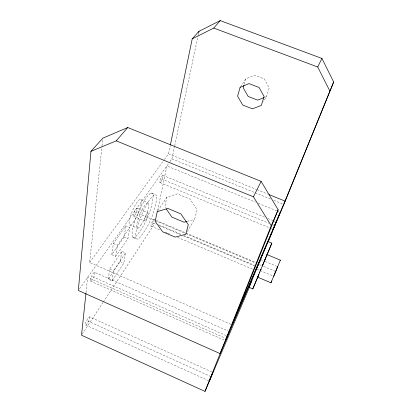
<?xml version="1.0" encoding="UTF-8"?>
<svg xmlns="http://www.w3.org/2000/svg" width="412" height="412" viewBox="0 0 412 412"><rect width="100%" height="100%" fill="white"/><g stroke="black" fill="none" stroke-linecap="round" stroke-linejoin="round"><path stroke-width="0.31" stroke-dasharray="2.06 1.54" d="M132.128 237.281L132.134 230.911L135.121 220.039L140.281 207.766L146.085 197.739L150.833 192.79L156.833 195.509C155.762 211.356 148.794 227.089 138.509 239.12L135.749 238.826L132.128 237.281L134.961 237.6C145.364 225.678 152.368 209.883 153.279 194.031L150.833 192.79M135.749 238.826L135.816 232.481L138.844 221.615L144.009 209.332L149.777 199.284L154.464 194.304M86.02 292.659L87.627 277.41L225.549 338.288M230.849 324.311L89.631 262.485L101.955 146.44M102.022 145.802L102.835 138.149M108.274 279.212L109.741 268.959L121.797 251.31L125.521 252.917L123.816 263.155L112.033 280.866L108.274 279.212L120.16 261.563L121.797 251.31M111.786 254.683L113.393 243.487L125.861 225.879L129.749 227.537L127.89 238.682L115.715 256.388L111.786 254.683L124.074 237.049L125.861 225.879M112.033 280.866L113.573 270.638L125.521 252.917M115.715 256.388L117.399 245.217L129.749 227.537M164.403 159.521L168.56 153.8L170.238 145.637M157.626 210.666L166.881 165.948L255.301 202.096M170.038 161.509L171.902 158.888L174.57 146.322M174.703 145.694L198.048 35.72M198.182 35.092L198.584 33.207M187.414 231.513L194.567 219.302L197.147 209.765L190.004 199.104L177.315 193.851L166.86 197.173L164.759 206.839L165.475 207.869M244.198 84.218L245.717 78.934L254.472 75.221L264.308 78.97L269.247 87.941L266.42 96.681L263.546 101.584M260.018 262.084L260.739 260.307M82.235 334.142L102.979 302.542M103.33 302.006L155.02 223.263M157.894 210.62L166.86 197.173M240.474 86.798L245.717 78.934M79.449 288.91L169.667 162.034M89.631 262.485L164.028 160.041M264.674 97.371L266.42 96.681M187.192 221.373L194.567 219.302M168.56 153.8L256.511 189.51M257.103 189.747L267.8 194.093M171.902 158.888L270.782 199.109M273.759 200.325L282.694 203.955M258.267 203.312L276.663 210.831M277.261 211.073L279.037 211.804M162.735 175.265L265.508 217.531M267.882 218.509L273.826 220.95M274.418 221.192L275.607 221.682M161.422 178.942L268.742 223.18M272.893 224.895L274.078 225.385M160.113 182.614L270.766 228.33M271.364 228.578L273.146 229.314M140.683 199.475L148.202 202.622M260.605 259.56L262.949 260.549M265.292 261.532L276.431 266.219M137 208.23L148.099 212.906M154.103 219.539A3.723 0.726 -66.9 0 1 151.997 225.374A3.723 0.726 -66.9 0 1 151.472 223.5A3.723 0.726 -66.9 0 1 154.103 219.539L185.395 232.744M185.987 232.996L255.656 262.392M135.311 212.247L185.441 233.403M186.033 233.655L255.291 262.887M259.436 264.633L261.805 265.632M263.546 266.368L275.654 271.482M158.574 224.767L181.084 234.279M184.046 235.53L254.539 265.328M152.528 222.804L156.076 224.303M159.624 225.807L180.909 234.804M183.273 235.803L254.219 265.802M133.622 216.259L144.715 220.956M257.217 269.293L259.57 270.293M260.157 270.54L273.104 276.019M150.947 226.08L160.423 230.092M165.155 232.1L166.932 232.852M167.524 233.104L169.301 233.856M177.593 237.369L252.783 269.227M129.935 225.024L137.438 228.217M124.074 237.049L127.89 238.682M113.393 243.487L117.399 245.217M120.16 261.563L123.816 263.155M109.741 268.959L113.573 270.638M94.801 272.42A4.862 1.184 -65 0 1 92.273 279.769A4.862 1.184 -65 0 1 90.831 278.033A4.862 1.184 -65 0 1 94.801 272.42L229.293 331.531M92.648 276.735L226.785 335.852M90.48 281.077L225.441 340.714M89.584 316.88A4.537 0.989 -64.3 0 1 87.277 323.513A4.537 0.989 -64.3 0 1 85.881 322.452A4.537 0.989 -64.3 0 1 89.584 316.88L211.753 371.871M87.591 320.943L209.95 376.156M85.588 325.022L209.317 380.992M160.809 181.893A3.991 0.834 -67.7 0 0 163.09 175.522A3.991 0.834 -67.7 0 0 160.345 179.405A3.991 0.834 -67.7 0 0 160.809 181.893M134.77 215.306A4.357 0.989 -66.9 0 0 137.186 208.446A4.357 0.989 -66.9 0 0 133.957 212.978A4.357 0.989 -66.9 0 0 134.77 215.306M145.812 219.972A4.367 0.906 -66.9 0 0 148.263 213.112A4.367 0.906 -66.9 0 0 145.127 217.696A4.367 0.906 -66.9 0 0 145.812 219.972M133.452 222.094A13.869 3.147 -66.9 0 0 141.249 200.217A13.869 3.147 -66.9 0 0 131.021 214.379A13.869 3.147 -66.9 0 0 133.452 222.094M140.847 225.235A13.89 2.966 -66.9 0 0 148.722 203.348A13.89 2.966 -66.9 0 0 138.695 217.624A13.89 2.966 -66.9 0 0 140.847 225.235"/><path stroke-width="0.62" d="M333.668 81.993L285.037 201.087L232.028 324.826L278.146 209.76L261.1 181.373L127.766 127.535L102.835 138.149L90.959 151.338L78.332 290.486L220.07 353.599L283.883 204.44L333.668 81.993L321.937 58.447L220.214 20.6L198.986 31.322L192.208 38.852L170.367 145.009M85.954 293.293L81.53 335.214L204.991 391.4L249.533 286.901M198.718 32.579L198.986 31.322M258.072 276.421L252.788 288.92L248.977 287.288L268.011 241.571L271.832 243.157L266.734 255.615M262.248 266.147L267.089 254.601L280.361 260.163L270.947 282.807L257.696 277.178L258.921 274.165M270.947 282.807L271.559 281.01M243.858 85.392L243.183 87.735L248.148 96.439L257.691 100.126L264.092 97.603M277.142 268.109L277.606 266.713L277.049 267.924M266.945 254.971L267.089 254.601M273.578 228.181L273.146 229.314L274.84 225.318M276.179 222.037L275.046 224.828M204.991 391.4L271.22 225.704L278.146 209.76M276.916 268.67L274.243 275.082M268.197 241.932L280.227 212.288M225.967 339.37L228.248 333.895M228.758 332.896L225.441 340.714M257.109 267.836L257.773 266.204M252.788 288.92L259.879 271.853M274.294 226.435L275.582 223.366M258.211 265.153L258.633 264.133M259.462 272.739L271.832 243.157M262.537 265.632L263.01 264.489M260.487 270.638L260.976 269.474M264.617 260.724L265.101 259.555M260.435 270.674L260.889 269.592M258.437 275.437L258.829 274.51M229.17 331.464L229.927 329.698M230.432 328.519L231.189 326.747M249.651 286.021L250.357 284.398M250.826 283.312L252 280.608M228.485 333.334L229.129 331.861M257.696 277.178L257.917 276.668M273.697 276.267L274.057 275.479M271.22 225.704L253.452 196.818L261.1 181.373M329.791 90.918L317.709 66.986L321.937 58.447M248.977 287.288L249.415 286.561M280.145 260.508L280.361 260.163M90.959 151.338L116.246 140.858L127.766 127.535M192.208 38.852L213.751 28.078L220.214 20.6M186.579 221.543L184.118 222.233L171.907 217.109L166.19 208.894M213.751 28.078L317.709 66.986M268.99 194.572L285.037 201.087M116.246 140.858L253.452 196.818M157.204 211.655L155.195 221.368L162.632 231.791L175.162 237.101L185.791 234.284L188.305 224.71L180.868 213.88L167.833 208.431L157.204 211.655M240.124 87.323L237.6 96.217L242.709 105.045L252.448 108.83L261.316 105.4L264.138 96.568L259.055 87.462L249.013 83.615L240.124 87.323M209.569 380.322L209.317 380.992L212.922 372.397L209.569 380.322"/></g></svg>
